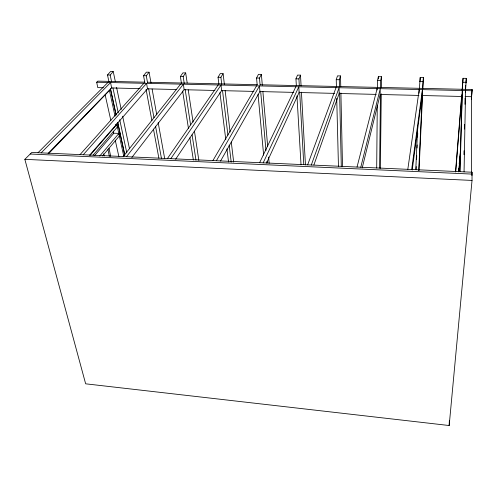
<?xml version="1.0" encoding="UTF-8"?>
<svg xmlns="http://www.w3.org/2000/svg" width="497" height="497" viewBox="0 0 497 497"><rect width="100%" height="100%" fill="white"/><g stroke="black" fill="none" stroke-linecap="round" stroke-linejoin="round"><path stroke-width="0.75" d="M472.026 180.43L472.038 172.223L31.808 152.442L24.85 159.338L85.652 383.814L449.176 425.525L472.026 180.43L24.85 159.338M471.373 99.673L472.15 89.497L260.148 84.757M471.429 172.813L471.634 95.449L472.15 89.497M376.701 168.029L377.26 105.289M377.416 87.472L377.478 80.502L378.372 76.662L381.479 76.724L381.348 87.596M378.354 78.992L378.372 76.662M379.602 168.148L380.447 94.517M380.528 87.54L380.609 80.57L381.479 76.724M380.36 168.346L381.274 93.803M377.117 90.05L377.136 88.596L357.026 167.054M362.238 167.856L380.162 94.486L380.261 88.665L360.785 167.228M464.055 171.869L465.583 90.603L465.465 92.094M463.943 154.642L464.024 150.771M464.453 129.083L464.546 124.436M464.943 104.302L465.068 98.102M465.559 90.044L466.298 78.364L463.049 78.302L462.117 89.907M460.073 171.689L462.309 90.529L459.706 171.502M458.992 171.347L459.066 168.98L458.849 171.595M449.176 425.525L449.331 420.878M462.297 89.969L463.049 78.302M415.796 169.508L417.61 128.53M419.35 89.1L420.213 77.476L423.394 77.532L422.879 88.391M416.113 169.676L416.25 166.576M416.561 159.599L416.734 155.729M417.076 147.982L417.213 144.882M417.561 137.135L417.735 133.258M420.04 81.346L420.213 77.476M419.052 93.225L419.219 89.553L407.813 169.34M418.729 170.403L422.245 95.356M422.32 93.809L422.425 91.491M422.574 88.398L423.394 77.532M419.008 170.57L422.549 95.368M412.212 170.067L422.133 95.511L422.419 89.622L411.678 169.514M422.301 94.262L422.444 91.33M455.532 171.931L461.62 96.101M455.718 171.794L461.924 94.604M458.681 170.198L458.806 168.657M459.191 164.022L459.321 162.482M459.638 158.624L459.768 157.077M465.465 88.398L465.72 85.31M465.913 82.993L466.298 78.364M458.75 171.919L460.495 150.883M458.899 170.956L460.477 152.07M471.429 97.766L471.634 95.449M471.429 99.009L471.628 96.71L465.099 96.555M471.901 173.733L472.038 172.223M471.895 175.609L472.038 174.093L30.224 154.014M339.457 86.689L339.296 79.725L340.526 75.929L337.494 75.873L336.239 79.663L336.419 86.646M313.887 164.979L339.159 93.486L339.072 87.733L311.308 165.004M307.655 164.836L336.022 87.658M299.324 85.851L298.927 78.899L300.499 75.153L297.535 75.097L295.939 78.837L296.355 85.813M266.616 162.96L299.082 92.51L298.821 86.82L263.186 162.842M259.633 162.681L295.839 86.745M260.093 85.037L259.471 78.091L261.372 74.395L258.471 74.339L256.551 78.029L257.191 84.968M220.55 161.053L259.906 91.56L259.477 85.925L216.375 160.736M212.915 160.581L256.564 85.857M221.743 84.235L220.898 77.302L223.103 73.655L220.27 73.599L218.04 77.246L218.897 84.173M175.634 159.233L221.6 90.628L221.01 85.049L170.806 158.692M167.439 158.537L218.164 84.981M184.232 83.434L183.176 76.532L185.679 72.929L182.908 72.879L180.38 76.476L181.448 83.372M131.854 157.443L184.132 89.715L183.393 84.198L126.443 156.698M147.534 82.645L146.273 75.774L149.069 72.22L146.354 72.171L143.54 75.718L144.82 82.583M123.163 156.549L180.604 84.13M49.066 153.151L110.527 89.311L116.105 115.068M102.506 155.983L119.404 135.892L118.926 133.401L113.813 133.208L94.554 155.598M99.767 156.015L118.926 133.401M93.088 155.126L117.323 127.083L116.838 124.554L115.366 124.505M108.967 81.794L107.495 74.985L110.172 75.041L113.235 71.531L115.31 81.378M89.677 155.107L147.479 88.82L146.596 83.359L83.235 154.753M89.982 155.399L116.838 124.554M107.495 74.985L110.582 71.475L113.235 71.531M80.036 154.61L143.863 83.297M48.079 153.411L111.614 87.95L140.135 88.646M41.133 152.865L110.589 82.539L111.614 87.95M38.02 152.722L107.917 82.477M103.351 87.752L97.772 87.615L96.698 82.229L97.822 81.129L144.863 82.179M143.54 75.718L146.273 75.774M180.38 76.476L183.176 76.532M218.04 77.246L220.898 77.302M256.551 78.029L259.471 78.091M295.939 78.837L298.927 78.899M336.239 79.663L339.296 79.725M377.478 80.502L380.609 80.57M419.692 81.365L422.897 81.433M462.918 82.247L466.198 82.316M147.584 82.241L257.241 84.695M96.691 82.222L472.15 90.752M147.479 88.82L176.739 89.535M184.132 89.715L214.915 90.466M221.6 90.628L253.93 91.411M259.906 91.56L293.802 92.386M299.082 92.51L334.58 93.374M339.159 93.486L376.285 94.393M380.162 94.486L418.952 95.43M422.133 95.511L461.837 96.474M105.178 94.952L110.862 120.535M113.204 131.065L113.707 133.326M115.242 140.229L118.895 156.636M109.47 90.572L115.049 116.192M116.689 123.722L123.753 156.12M117.752 122.641L124.809 155.213M110.433 88.596L115.987 114.316M117.783 122.635L124.803 155.163M110.172 75.041L111.626 81.85M112.925 87.907L118.255 112.881M119.715 119.696L126.828 152.995M116.584 87.441L121.206 109.415M122.641 116.236L129.5 148.814M103.643 153.828L104.115 156.101M107.961 149.498L109.34 156.338M109.042 148.212L110.688 156.393M146.093 89.448L151.908 120.721M153.467 129.114L158.86 158.102M148.659 88.752L153.983 117.758M155.53 126.151L161.413 158.208M149.069 72.22L151.001 82.918M152.107 89.031L156.803 115.006M158.183 122.647L164.675 158.555M182.641 91.038L188.475 128.586M189.904 137.787L193.358 160.009M185.17 89.566L190.568 124.846M192.097 134.817L195.967 160.121M185.679 72.929L187.183 82.912M188.22 89.82L193.078 122.063M194.464 131.276L198.85 160.444M219.947 92.647L225.781 139.626M226.924 148.864L228.552 161.954M222.494 90.404L227.93 135.097M229.148 145.118L231.211 162.072M223.103 73.655L224.389 84.415M225.129 90.566L230.086 132.078M231.279 142.074L233.671 162.059M258.042 94.225L263.646 155.139M260.645 91.206L265.97 150.622M266.939 161.419L267.075 162.966M261.372 74.395L262.317 85.211M262.863 91.392L267.672 146.242M268.622 157.058L269.163 163.24M296.951 95.884L301.033 164.855M299.672 92.032L303.791 164.662M300.499 75.153L301.095 85.987M301.437 92.175L305.456 164.911M336.717 98.288L338.463 166.582M340.526 75.929L340.762 86.782M340.899 92.982L342.514 166.613M339.6 92.877L341.296 166.389"/></g></svg>
